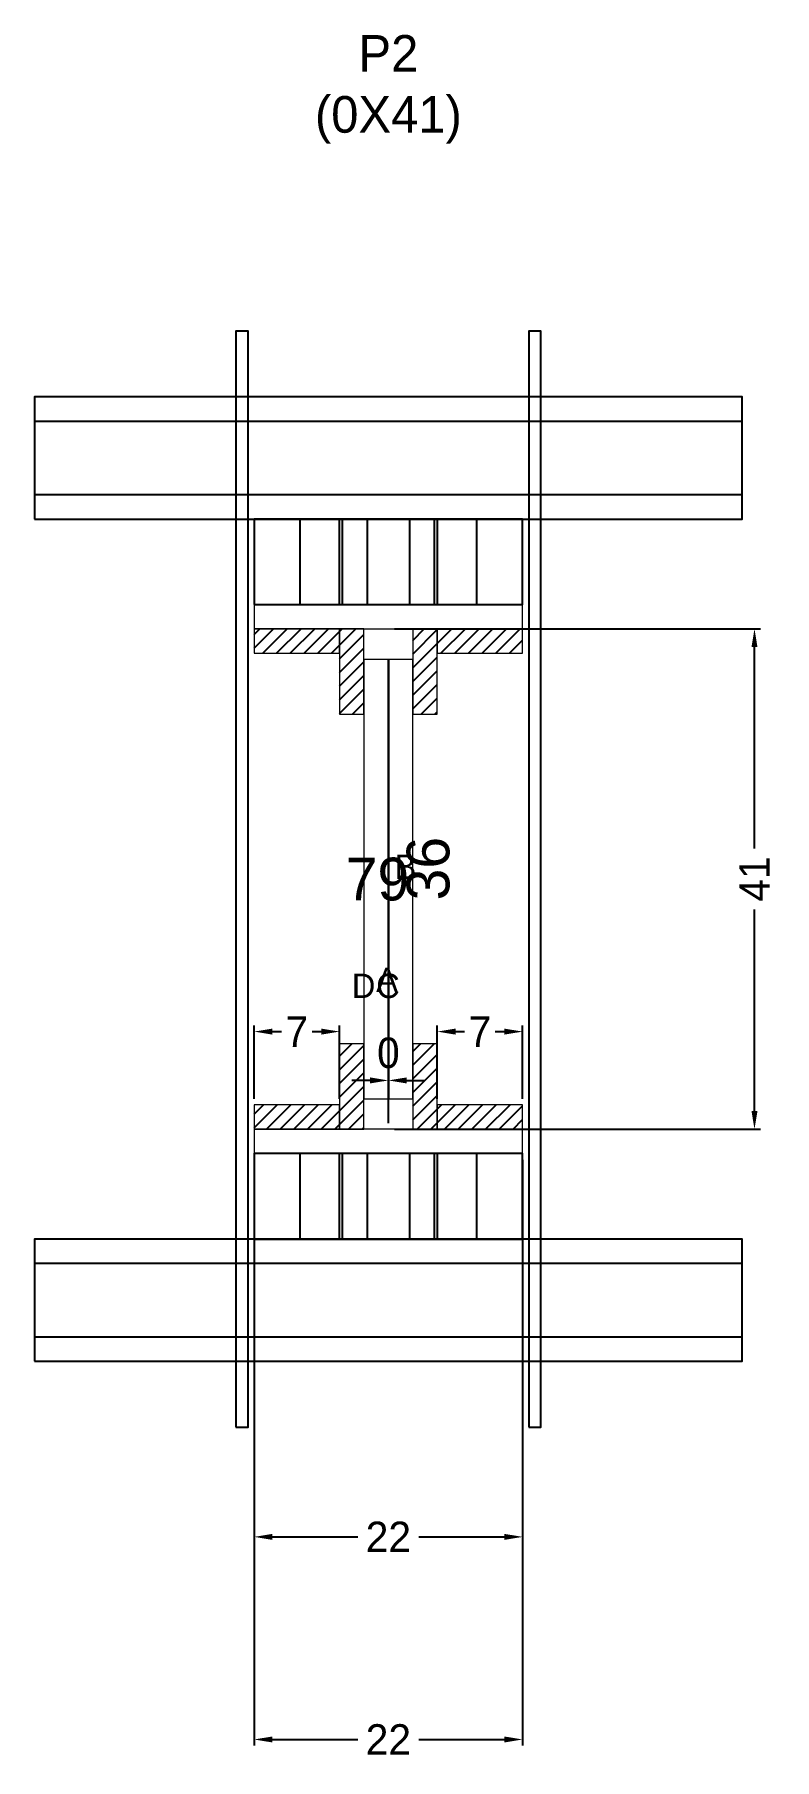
# Model space of a CAD drawing. Header units: centimetres. Extents: x -58 to 63, y -4 to 278.
import ezdxf

# ---------------------------------------------------------------- set-up
doc = ezdxf.new("R2010")
doc.units = ezdxf.units.CM
for name, color, linetype in [('CHAPA', 140, 'Continuous'), ('COTA', 241, 'Continuous'), ('Hachura', 251, 'Continuous'), ('Madeira', 30, 'Continuous'), ('NOMENCLATURA', 7, 'Continuous'), ('Painéis', 200, 'Continuous'), ('Perfil Metálico', 150, 'Continuous'), ('SARRAFO', 251, 'Continuous'), ('TEXTO_GERAL', 7, 'Continuous')]:
    doc.layers.add(name, color=color, linetype=linetype)
doc.dimstyles.new('cotax2', dxfattribs={"dimtxt": 2.5, "dimasz": 1.5, "dimexe": 0.5, "dimexo": 0.5, "dimgap": 0.5, "dimtad": 1, "dimcen": 2.5, "dimazin": 3, "dimtfac": 1, "dimtmove": 0, "dimatfit": 3})
pattern_1 = [(45, (0, 0), (-1.122532, 1.122532), [])]

# ---------------------------------------------------------------- blocks, each defined once
blk = doc.blocks.new('_CLOSEDFILLED')
at = {"color": 0, "linetype": 'BYBLOCK'}
blk.add_solid([(-1, 0.164), (0, 0), (-1, -0.164)], dxfattribs=at)
blk = doc.blocks.new('*D1')
for p, q in [((-22, 94), (-22, -2)), ((22, 94), (22, -2)), ((-19, -1), (-5, -1)), ((5, -1), (19, -1))]:
    blk.add_line(p, q)
at = {"layer": 'Defpoints'}
for p in [(-22, 95), (22, 95), (-22, -1)]:
    blk.add_point(p, dxfattribs=at)
at = {"layer": 'COTA', "xscale": 3, "yscale": 3, "rotation": 180}
blk.add_blockref('_CLOSEDFILLED', (-22, -1), dxfattribs=at)
at = {"layer": 'COTA', "xscale": 3, "yscale": 3}
blk.add_blockref('_CLOSEDFILLED', (22, -1), dxfattribs=at)
at = {"layer": 'COTA', "insert": (0, -1), "char_height": 5, "attachment_point": 5}
blk.add_mtext('22', dxfattribs=at)
blk = doc.blocks.new('*D2')
for p, q in [((0, 100), (0, 108)), ((0, 100), (0, 108)), ((-3, 107), (-6, 107)), ((0, 107), (0, 107)), ((3, 107), (6, 107))]:
    blk.add_line(p, q)
at = {"layer": 'Defpoints'}
for p in [(0, 107), (0, 99), (0, 99)]:
    blk.add_point(p, dxfattribs=at)
at = {"layer": 'COTA', "xscale": 3, "yscale": 3}
blk.add_blockref('_CLOSEDFILLED', (0, 107), dxfattribs=at)
at = {"layer": 'COTA', "xscale": 3, "yscale": 3, "rotation": 180}
blk.add_blockref('_CLOSEDFILLED', (0, 107), dxfattribs=at)
at = {"layer": 'COTA', "insert": (0, 111.5), "char_height": 5, "attachment_point": 5}
blk.add_mtext('0', dxfattribs=at)
blk = doc.blocks.new('*D3')
for p, q in [((1, 181), (61, 181)), ((60, 145), (60, 178)), ((60, 102), (60, 135)), ((1, 99), (61, 99))]:
    blk.add_line(p, q)
at = {"layer": 'Defpoints'}
for p in [(0, 181), (0, 99), (60, 99)]:
    blk.add_point(p, dxfattribs=at)
at = {"layer": 'COTA', "xscale": 3, "yscale": 3}
for p, rotation in [((60, 181), 90), ((60, 99), -90.00000000000001)]:
    blk.add_blockref('_CLOSEDFILLED', p, dxfattribs=dict(at, rotation=rotation))
at = {"layer": 'COTA', "insert": (60, 140), "char_height": 5, "attachment_point": 5, "rotation": 90}
blk.add_mtext('41', dxfattribs=at)
blk = doc.blocks.new('*D4')
for p, q in [((-22, 104), (-22, 116)), ((-8, 104), (-8, 116)), ((-19, 115), (-17.5, 115)), ((-12.5, 115), (-11, 115))]:
    blk.add_line(p, q)
at = {"layer": 'Defpoints'}
for p in [(-22, 115), (-22, 103), (-8, 103)]:
    blk.add_point(p, dxfattribs=at)
at = {"layer": 'COTA', "xscale": 3, "yscale": 3, "rotation": 180}
blk.add_blockref('_CLOSEDFILLED', (-22, 115), dxfattribs=at)
at = {"layer": 'COTA', "xscale": 3, "yscale": 3}
blk.add_blockref('_CLOSEDFILLED', (-8, 115), dxfattribs=at)
at = {"layer": 'COTA', "insert": (-15, 115), "char_height": 5, "attachment_point": 5}
blk.add_mtext('7', dxfattribs=at)
blk = doc.blocks.new('*D5')
for p, q in [((8, 104), (8, 116)), ((22, 104), (22, 116)), ((11, 115), (12.5, 115)), ((17.5, 115), (19, 115))]:
    blk.add_line(p, q)
at = {"layer": 'Defpoints'}
for p in [(8, 115), (8, 103), (22, 103)]:
    blk.add_point(p, dxfattribs=at)
at = {"layer": 'COTA', "xscale": 3, "yscale": 3, "rotation": 180}
blk.add_blockref('_CLOSEDFILLED', (8, 115), dxfattribs=at)
at = {"layer": 'COTA', "xscale": 3, "yscale": 3}
blk.add_blockref('_CLOSEDFILLED', (22, 115), dxfattribs=at)
at = {"layer": 'COTA', "insert": (15, 115), "char_height": 5, "attachment_point": 5}
blk.add_mtext('7', dxfattribs=at)
blk = doc.blocks.new('*D6')
for p, q in [((-22, 61.2), (-22, 31.2)), ((22, 61.2), (22, 31.2)), ((-19, 32.2), (-5, 32.2)), ((5, 32.2), (19, 32.2))]:
    blk.add_line(p, q)
at = {"layer": 'Defpoints'}
for p in [(-22, 62.2), (22, 62.2), (-22, 32.2)]:
    blk.add_point(p, dxfattribs=at)
at = {"layer": 'COTA', "xscale": 3, "yscale": 3, "rotation": 180}
blk.add_blockref('_CLOSEDFILLED', (-22, 32.2), dxfattribs=at)
at = {"layer": 'COTA', "xscale": 3, "yscale": 3}
blk.add_blockref('_CLOSEDFILLED', (22, 32.2), dxfattribs=at)
at = {"layer": 'COTA', "insert": (0, 32.2), "char_height": 5, "attachment_point": 5}
blk.add_mtext('22', dxfattribs=at)

msp = doc.modelspace()

# ---------------------------------------------------------------- hatches: boundary and pattern name
at = {"layer": 'Hachura'}
h = msp.add_hatch(dxfattribs=at)
h.set_pattern_fill('ANSI31')
h.set_pattern_definition(pattern_1)
h.paths.add_polyline_path([(-22, 177), (-8, 177), (-8, 181), (-22, 181)])
h = msp.add_hatch(dxfattribs=at)
h.set_pattern_fill('ANSI31')
h.set_pattern_definition(pattern_1)
h.paths.add_polyline_path([(-8, 167), (-4, 167), (-4, 181), (-8, 181)])
h = msp.add_hatch(dxfattribs=at)
h.set_pattern_fill('ANSI31')
h.set_pattern_definition(pattern_1)
h.paths.add_polyline_path([(4, 167), (8, 167), (8, 181), (4, 181)])
h = msp.add_hatch(dxfattribs=at)
h.set_pattern_fill('ANSI31')
h.set_pattern_definition(pattern_1)
h.paths.add_polyline_path([(8, 177), (22, 177), (22, 181), (8, 181)])
h = msp.add_hatch(dxfattribs=at)
h.set_pattern_fill('ANSI31')
h.set_pattern_definition(pattern_1)
h.paths.add_polyline_path([(-8, 99), (-4, 99), (-4, 113), (-8, 113)])
h = msp.add_hatch(dxfattribs=at)
h.set_pattern_fill('ANSI31')
h.set_pattern_definition(pattern_1)
h.paths.add_polyline_path([(4, 99), (8, 99), (8, 113), (4, 113)])
h = msp.add_hatch(dxfattribs=at)
h.set_pattern_fill('ANSI31')
h.set_pattern_definition(pattern_1)
h.paths.add_polyline_path([(-22, 99), (-8, 99), (-8, 103), (-22, 103)])
h = msp.add_hatch(dxfattribs=at)
h.set_pattern_fill('ANSI31')
h.set_pattern_definition(pattern_1)
h.paths.add_polyline_path([(8, 99), (22, 99), (22, 103), (8, 103)])

# ---------------------------------------------------------------- linework, layer by layer
at = {"layer": 'CHAPA', "lineweight": 18}
for points in [[(-22, 181), (22, 181), (22, 185), (-22, 185)], [(-22, 181), (22, 181), (22, 185), (-22, 185)], [(-4, 104), (0, 104), (0, 176), (-4, 176)], [(-4, 104), (0, 104), (0, 176), (-4, 176)], [(0, 104), (4, 104), (4, 176), (0, 176)], [(0, 104), (4, 104), (4, 176), (0, 176)], [(-22, 95), (22, 95), (22, 99), (-22, 99)], [(-22, 95), (22, 95), (22, 99), (-22, 99)]]:
    msp.add_lwpolyline(points, close=True, dxfattribs=at)
at = {"layer": 'Hachura'}
for points in [[(-25, 50.2), (-23, 50.2), (-23, 229.8), (-25, 229.8)], [(23, 50.2), (25, 50.2), (25, 229.8), (23, 229.8)]]:
    msp.add_lwpolyline(points, close=True, dxfattribs=at)
at = {"layer": 'Madeira', "color": 126}
for points in [[(-22, 185), (22, 185), (22, 199), (-22, 199)], [(-22, 185), (-8, 185), (-8, 199), (-22, 199)], [(-14.5, 185), (-7.5, 185), (-7.5, 199), (-14.5, 199)], [(-3.5, 185), (3.5, 185), (3.5, 199), (-3.5, 199)], [(7.5, 185), (14.5, 185), (14.5, 199), (7.5, 199)], [(8, 185), (22, 185), (22, 199), (8, 199)], [(-22, 81), (22, 81), (22, 95), (-22, 95)], [(-22, 81), (-8, 81), (-8, 95), (-22, 95)], [(-14.5, 81), (-7.5, 81), (-7.5, 95), (-14.5, 95)], [(-3.5, 81), (3.5, 81), (3.5, 95), (-3.5, 95)], [(7.5, 81), (14.5, 81), (14.5, 95), (7.5, 95)], [(8, 81), (22, 81), (22, 95), (8, 95)]]:
    msp.add_lwpolyline(points, close=True, dxfattribs=at)
at = {"layer": 'Painéis'}
msp.add_lwpolyline([(0, 104), (0, 104), (0, 176), (0, 176)], close=True, dxfattribs=at)
at = {"layer": 'Perfil Metálico', "color": 224}
for points in [[(-58, 199), (58, 199), (58, 219), (-58, 219)], [(-58, 203), (58, 203), (58, 215), (-58, 215)], [(-58, 61), (58, 61), (58, 81), (-58, 81)], [(-58, 65), (58, 65), (58, 77), (-58, 77)]]:
    msp.add_lwpolyline(points, close=True, dxfattribs=at)
at = {"layer": 'SARRAFO', "color": 251, "lineweight": 13}
for points in [[(-22, 177), (-8, 177), (-8, 181), (-22, 181)], [(-8, 167), (-4, 167), (-4, 181), (-8, 181)], [(4, 167), (8, 167), (8, 181), (4, 181)], [(8, 177), (22, 177), (22, 181), (8, 181)], [(-8, 99), (-4, 99), (-4, 113), (-8, 113)], [(4, 99), (8, 99), (8, 113), (4, 113)], [(-22, 99), (-8, 99), (-8, 103), (-22, 103)], [(8, 99), (22, 99), (22, 103), (8, 103)]]:
    msp.add_lwpolyline(points, close=True, dxfattribs=at)

# ---------------------------------------------------------------- texts
at = {"layer": 'COTA'}
msp.add_text('36', height=7, rotation=90, dxfattribs=at).set_placement((10, 136.5))
msp.add_text('79', height=7, dxfattribs=at).set_placement((-7, 136.5))
at = {"layer": 'NOMENCLATURA', "insert": (0, 260.5), "char_height": 6, "attachment_point": 8}
msp.add_mtext('P2\\P(0X41)', dxfattribs=at)
at = {"layer": 'TEXTO_GERAL'}
for s, p in [('B', (1, 140)), ('D', (-6, 120.5)), ('A', (-2, 121.5)), ('C', (-2, 120.5))]:
    msp.add_text(s, height=4, dxfattribs=at).set_placement(p)

# ---------------------------------------------------------------- dimensions: what is measured, and where the dimension line sits
at = {"layer": 'COTA'}
dim = msp.add_linear_dim(base=(60, 99), p1=(0, 99), p2=(0, 181), angle=90, dimstyle='cotax2', dxfattribs=at)
dim.commit()
dim.dimension.update_dxf_attribs({"geometry": '*D3', "text_midpoint": (60, 140)})
for base, p1, p2, picture, middle in [((-22, 115), (-22, 103), (-8, 103), '*D4', (-15, 115)), ((8, 115), (8, 103), (22, 103), '*D5', (15, 115)), ((0, 107), (0, 99), (0, 99), '*D2', (0, 111.5)), ((-22, -1), (-22, 95), (22, 95), '*D1', (0, -1)), ((-22, 32.2), (-22, 62.2), (22, 62.2), '*D6', (0, 32.2))]:
    dim = msp.add_linear_dim(base=base, p1=p1, p2=p2, dimstyle='cotax2', dxfattribs=at)
    dim.commit()
    dim.dimension.update_dxf_attribs({"geometry": picture, "text_midpoint": middle})

doc.saveas('drawing.dxf')
